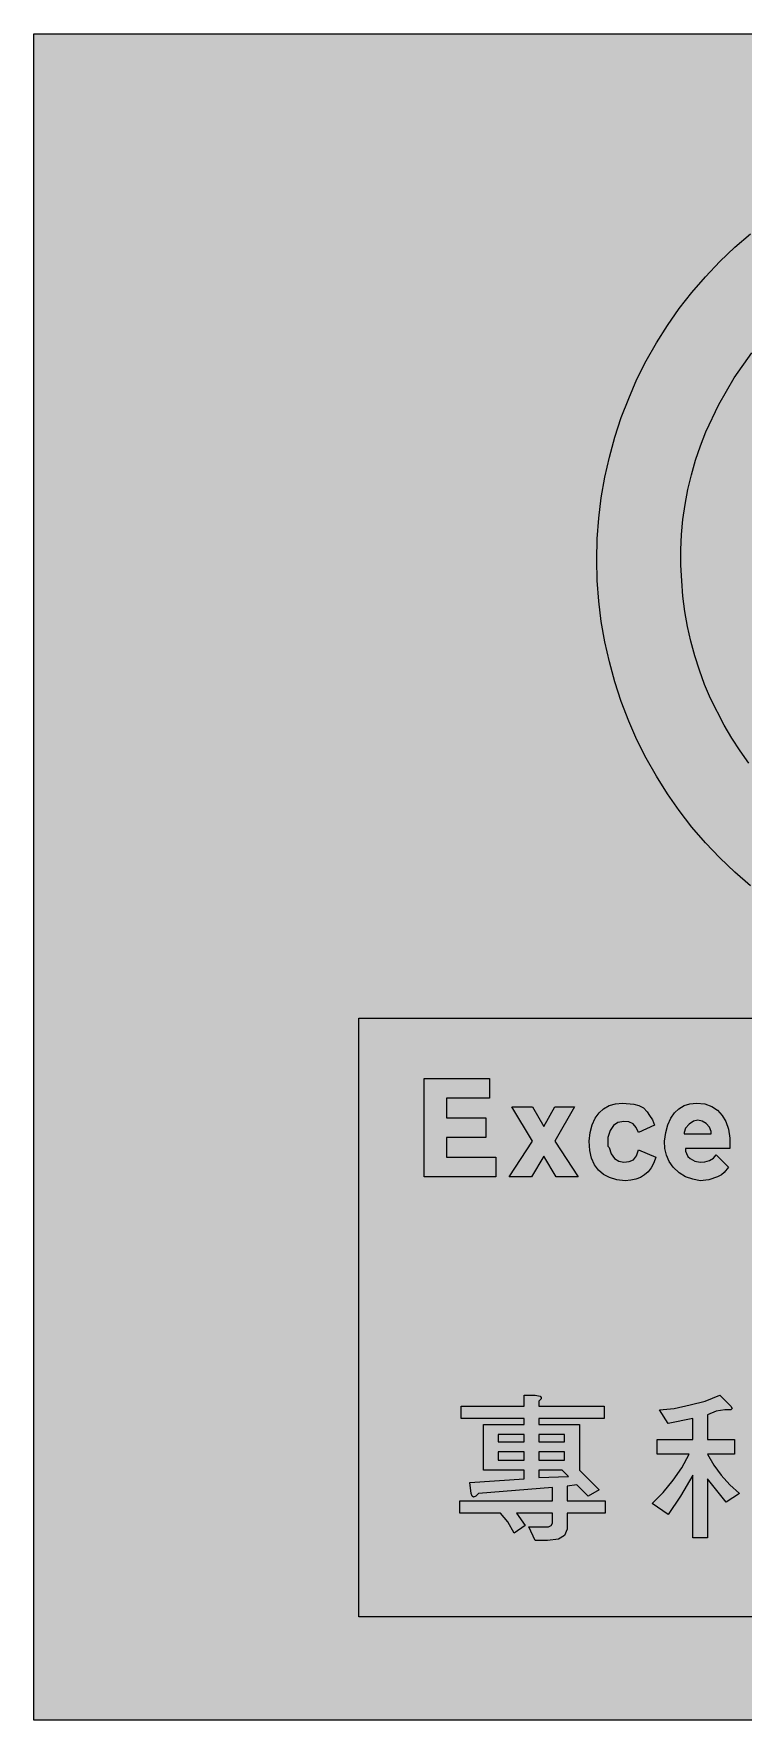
# Model space of a CAD drawing. Header units: metres. Extents: x 141 to 429, y 13 to 259.
# Drawn here: x 141.1 to 244.8, y 12.8 to 259.2 of the extents above; entities that cross this region are included whole.
import ezdxf

# ---------------------------------------------------------------- set-up
doc = ezdxf.new("R2010")
doc.units = ezdxf.units.M
for name, color, linetype, true_color in [('FILL_BLACK_000000', 7, 'Continuous', 0x000000), ('FILL_RED_FF0000', 7, 'Continuous', 0xff0000), ('FILL_WHITE_FFFFFF', 7, 'Continuous', 0xffffff), ('FILL_YELLOW_FFFF00', 7, 'Continuous', 0xffff00)]:
    doc.layers.add(name, color=color, linetype=linetype, true_color=true_color)

msp = doc.modelspace()

# ---------------------------------------------------------------- hatches: boundary and pattern name
at = {"layer": 'FILL_BLACK_000000', "true_color": 0x000000}
h = msp.add_hatch(color=7, dxfattribs=at)
h.dxf.hatch_style = 1
h.paths.add_polyline_path([(201.42, 95.04), (208.62, 95.04), (208.62, 92.16), (198.18, 92.16), (198.18, 106.56), (207.72, 106.56), (207.72, 103.68), (201.42, 103.68), (201.42, 100.8), (207.18, 100.8), (207.18, 97.92), (201.42, 97.92), (201.42, 95.04)])
h = msp.add_hatch(color=7, dxfattribs=at)
h.dxf.hatch_style = 1
h.paths.add_polyline_path([(220.14, 102.42), (217.26, 97.38), (220.68, 92.16), (217.44, 92.16), (215.64, 95.22), (213.84, 92.16), (210.6, 92.16), (214.02, 97.38), (210.96, 102.42), (214.02, 102.42), (215.64, 99.54), (217.26, 102.42), (220.14, 102.42)])
h = msp.add_hatch(color=7, dxfattribs=at)
h.dxf.hatch_style = 1
h.paths.add_polyline_path([(228.82, 102.8), (229.54, 102.58), (230.22, 102.24), (230.74, 101.7), (231.12, 101.16), (231.55, 100.51), (231.84, 99.72), (229.5, 98.64), (229.16, 99.37), (228.69, 99.92), (228.08, 100.23), (227.34, 100.26), (226.49, 100.12), (225.83, 99.7), (225.34, 98.97), (225, 97.92), (225, 97.38), (225, 96.66), (225.18, 96.48), (225.52, 95.53), (225.99, 94.86), (226.6, 94.45), (227.34, 94.32), (228.13, 94.43), (228.78, 94.68), (229.21, 95.26), (229.5, 96.12), (232.02, 95.04), (231.72, 94.22), (231.34, 93.52), (230.9, 92.93), (230.38, 92.45), (229.78, 92.09), (229.11, 91.83), (228.36, 91.67), (227.52, 91.62), (226.31, 91.76), (225.26, 92.06), (224.37, 92.52), (223.63, 93.15), (223.05, 93.94), (222.63, 94.91), (222.38, 96.05), (222.3, 97.38), (222.44, 98.65), (222.73, 99.77), (223.16, 100.73), (223.72, 101.52), (224.4, 102.14), (225.21, 102.59), (226.13, 102.87), (227.16, 102.96), (228.82, 102.8)])
h = msp.add_hatch(color=7, dxfattribs=at)
h.dxf.hatch_style = 1
h.paths.add_polyline_path([(236.36, 95.94), (236.52, 95.58), (236.72, 95.15), (237.06, 94.86), (237.71, 94.45), (238.5, 94.32), (239.19, 94.39), (239.87, 94.59), (240.45, 94.93), (240.84, 95.4), (242.64, 93.6), (242.03, 92.81), (241.6, 92.46), (241.02, 92.16), (239.76, 91.75), (238.5, 91.62), (237.43, 91.83), (236.38, 92.2), (235.41, 92.78), (234.54, 93.6), (233.96, 94.44), (233.57, 95.35), (233.35, 96.33), (233.28, 97.38), (233.47, 98.65), (233.78, 99.77), (234.21, 100.73), (234.74, 101.52), (235.39, 102.14), (236.14, 102.59), (237, 102.87), (237.96, 102.96), (239.18, 102.83), (240.19, 102.46), (241.02, 101.9), (241.74, 101.16), (242.24, 100.25), (242.62, 99.13), (242.83, 97.82), (242.82, 96.3), (236.34, 96.3), (236.36, 95.94)])
h.paths.add_polyline_path([(240.12, 98.82), (239.86, 99.45), (239.4, 99.97), (238.8, 100.31), (238.14, 100.44), (237.51, 100.3), (236.88, 99.9), (236.38, 99.27), (236.16, 98.64), (236.16, 98.46), (240.12, 98.46), (240.12, 98.82)], flags=16)
h = msp.add_hatch(color=7, dxfattribs=at)
h.dxf.hatch_style = 1
h.paths.add_polyline_path([(215.28, 59.94), (215.28, 59.76), (214.92, 59.4), (214.92, 58.68), (224.46, 58.68), (224.46, 56.88), (214.92, 56.88), (214.92, 55.98), (220.86, 55.98), (220.86, 49.32), (223.74, 46.44), (222.12, 45.54), (220.5, 47.16), (219.06, 46.98), (219.06, 44.82), (224.64, 44.82), (224.64, 43.02), (219.06, 43.02), (219.06, 40.68), (218.7, 39.78), (217.8, 39.24), (216.18, 39.06), (214.38, 39.06), (213.48, 41.04), (216.36, 41.04), (216.72, 41.22), (216.9, 41.58), (216.9, 43.02), (211.68, 43.02), (212.94, 41.22), (211.32, 40.14), (210.42, 41.76), (209.34, 43.02), (203.4, 43.02), (203.4, 44.82), (216.9, 44.82), (216.9, 46.8), (206.1, 45.9), (205.74, 45.54), (205.38, 45.36), (205.2, 45.54), (205.02, 45.9), (204.84, 47.52), (212.76, 48.06), (212.76, 49.32), (206.82, 49.32), (206.82, 55.98), (212.76, 55.98), (212.76, 56.88), (203.58, 56.88), (203.58, 58.68), (212.76, 58.68), (212.76, 60.3), (214.38, 60.3), (215.1, 60.12), (215.28, 59.94)])
h.paths.add_polyline_path([(218.34, 49.32), (214.92, 49.32), (214.92, 48.24), (219.24, 48.42), (218.34, 49.32)], flags=16)
h.paths.add_polyline_path([(218.7, 53.46), (218.7, 54.54), (214.92, 54.54), (214.92, 53.46), (218.7, 53.46)], flags=16)
h.paths.add_polyline_path([(214.92, 50.76), (218.7, 50.76), (218.7, 52.02), (214.92, 52.02), (214.92, 50.76)], flags=16)
h.paths.add_polyline_path([(208.98, 54.54), (208.98, 53.46), (212.76, 53.46), (212.76, 54.54), (208.98, 54.54)], flags=16)
h.paths.add_polyline_path([(212.76, 52.02), (208.98, 52.02), (208.98, 50.76), (212.76, 50.76), (212.76, 52.02)], flags=16)
h = msp.add_hatch(color=7, dxfattribs=at)
h.dxf.hatch_style = 1
h.paths.add_polyline_path([(234.72, 58.32), (237.06, 58.86), (239.22, 59.4), (241.38, 60.3), (243, 58.68), (243.18, 58.32), (243, 58.14), (242.1, 58.14), (240.84, 57.96), (239.58, 57.42), (239.58, 53.82), (243.54, 53.82), (243.54, 51.66), (239.58, 51.66), (240.48, 50.04), (241.56, 48.6), (242.82, 47.16), (244.26, 45.9), (242.28, 44.64), (239.58, 48.06), (239.58, 39.42), (237.42, 39.42), (237.42, 48.6), (235.62, 45.54), (233.82, 42.84), (231.48, 44.46), (233.1, 46.08), (234.54, 47.88), (235.8, 49.68), (236.88, 51.66), (232.2, 51.66), (232.2, 53.82), (237.42, 53.82), (237.42, 56.88), (233.82, 56.16), (232.56, 58.14), (234.72, 58.32)])
at = {"layer": 'FILL_RED_FF0000', "true_color": 0xff0000}
h = msp.add_hatch(color=7, dxfattribs=at)
h.dxf.hatch_style = 1
h.paths.add_polyline_path([(346.42, 179.31), (346.2, 176.3), (345.83, 173.31), (345.31, 170.35), (344.65, 167.41), (343.84, 164.49), (342.9, 161.61), (341.82, 158.76), (340.61, 156.02), (339.26, 153.33), (337.78, 150.71), (336.17, 148.16), (334.44, 145.69), (332.58, 143.29), (330.6, 140.99), (328.5, 138.78), (326.3, 136.68), (324.01, 134.7), (321.64, 132.84), (319.18, 131.11), (316.65, 129.5), (314.02, 128.02), (311.31, 126.67), (308.52, 125.46), (305.67, 124.38), (302.79, 123.44), (299.87, 122.63), (296.93, 121.97), (293.97, 121.45), (290.98, 121.08), (287.97, 120.86), (284.94, 120.78), (281.91, 120.86), (278.9, 121.08), (275.91, 121.45), (272.95, 121.97), (270.01, 122.63), (267.09, 123.44), (264.21, 124.38), (261.36, 125.46), (258.57, 126.67), (255.86, 128.02), (253.23, 129.5), (250.7, 131.11), (248.24, 132.84), (245.87, 134.7), (243.58, 136.68), (241.38, 138.78), (239.28, 140.99), (237.3, 143.29), (235.44, 145.69), (233.71, 148.16), (232.1, 150.71), (230.62, 153.33), (229.27, 156.02), (228.06, 158.76), (226.98, 161.61), (226.04, 164.49), (225.23, 167.41), (224.57, 170.35), (224.05, 173.31), (223.68, 176.3), (223.46, 179.31), (223.38, 182.34), (223.46, 185.38), (223.68, 188.4), (224.05, 191.41), (224.57, 194.4), (225.23, 197.35), (226.04, 200.26), (226.98, 203.12), (228.06, 205.92), (229.27, 208.71), (230.62, 211.42), (232.1, 214.05), (233.71, 216.58), (235.44, 219.04), (237.3, 221.41), (239.28, 223.7), (241.38, 225.9), (243.58, 228), (245.87, 229.98), (248.24, 231.84), (250.7, 233.57), (253.23, 235.18), (255.86, 236.66), (258.57, 238.01), (261.36, 239.22), (264.21, 240.35), (267.09, 241.32), (270.01, 242.12), (272.95, 242.77), (275.91, 243.27), (278.9, 243.62), (281.91, 243.83), (284.94, 243.9), (287.97, 243.83), (290.98, 243.62), (293.97, 243.27), (296.93, 242.77), (299.87, 242.12), (302.79, 241.32), (305.67, 240.35), (308.52, 239.22), (311.31, 238.01), (314.02, 236.66), (316.65, 235.18), (319.19, 233.57), (321.64, 231.84), (324.01, 229.98), (326.3, 228), (328.5, 225.9), (330.6, 223.7), (332.58, 221.41), (334.44, 219.04), (336.17, 216.58), (337.78, 214.05), (339.26, 211.42), (340.61, 208.71), (341.82, 205.92), (342.9, 203.12), (343.84, 200.26), (344.65, 197.35), (345.31, 194.4), (345.83, 191.41), (346.2, 188.4), (346.42, 185.38), (346.5, 182.34), (346.42, 179.31)])
at = {"layer": 'FILL_WHITE_FFFFFF', "true_color": 0xffffff}
h = msp.add_hatch(color=7, dxfattribs=at)
h.dxf.hatch_style = 1
h.paths.add_polyline_path([(315.18, 143.46), (311.8, 141.05), (308.16, 138.78), (304.24, 137), (300.06, 135.36), (297.88, 134.74), (295.68, 134.21), (293.44, 133.79), (291.17, 133.47), (288.88, 133.25), (286.57, 133.13), (284.23, 133.12), (281.88, 133.2), (279.53, 133.39), (277.22, 133.7), (274.94, 134.12), (272.7, 134.64), (270.49, 135.26), (268.31, 135.98), (264.06, 137.7), (260.14, 139.72), (256.5, 142.02), (253.12, 144.74), (250.02, 147.6), (248.47, 149.22), (247.01, 150.9), (245.63, 152.63), (244.33, 154.42), (243.12, 156.27), (241.99, 158.16), (240.01, 162.09), (239.15, 164.12), (238.39, 166.19), (237.71, 168.29), (237.14, 170.43), (236.65, 172.6), (236.27, 174.8), (235.99, 177.03), (235.8, 179.28), (235.69, 181.54), (235.68, 183.78), (235.78, 186.01), (235.99, 188.23), (236.29, 190.43), (236.7, 192.6), (237.22, 194.75), (237.82, 196.87), (238.53, 198.97), (239.33, 201.03), (241.22, 205.05), (243.46, 208.9), (246.06, 212.58), (315.18, 143.46)])
h = msp.add_hatch(color=7, dxfattribs=at)
h.dxf.hatch_style = 1
h.paths.add_polyline_path([(381.24, 115.38), (381.24, 27.9), (188.64, 27.9), (188.64, 115.38), (381.24, 115.38)])
at = {"layer": 'FILL_YELLOW_FFFF00', "true_color": 0xffff00}
h = msp.add_hatch(color=7, dxfattribs=at)
h.dxf.hatch_style = 1
h.paths.add_polyline_path([(428.76, 259.2), (428.76, 12.78), (141.12, 12.78), (141.12, 259.2), (428.76, 259.2)])

# ---------------------------------------------------------------- linework, layer by layer
at = {"layer": 'FILL_BLACK_000000', "lineweight": 0, "true_color": 0x000000}
for points in [[(201.42, 95.04), (208.62, 95.04), (208.62, 92.16), (198.18, 92.16), (198.18, 106.56), (207.72, 106.56), (207.72, 103.68), (201.42, 103.68), (201.42, 100.8), (207.18, 100.8), (207.18, 97.92), (201.42, 97.92)], [(220.14, 102.42), (217.26, 97.38), (220.68, 92.16), (217.44, 92.16), (215.64, 95.22), (213.84, 92.16), (210.6, 92.16), (214.02, 97.38), (210.96, 102.42), (214.02, 102.42), (215.64, 99.54), (217.26, 102.42)], [(228.82, 102.8), (229.54, 102.58), (230.22, 102.24), (230.74, 101.7), (231.12, 101.16), (231.55, 100.51), (231.84, 99.72), (229.5, 98.64), (229.16, 99.37), (228.69, 99.92), (228.08, 100.23), (227.34, 100.26), (226.49, 100.12), (225.83, 99.7), (225.34, 98.97), (225, 97.92), (225, 97.38), (225, 96.66), (225.18, 96.48), (225.52, 95.53), (225.99, 94.86), (226.6, 94.45), (227.34, 94.32), (228.13, 94.43), (228.78, 94.68), (229.21, 95.26), (229.5, 96.12), (232.02, 95.04), (231.72, 94.22), (231.34, 93.52), (230.9, 92.93), (230.38, 92.45), (229.78, 92.09), (229.11, 91.83), (228.36, 91.67), (227.52, 91.62), (226.31, 91.76), (225.26, 92.06), (224.37, 92.52), (223.63, 93.15), (223.05, 93.94), (222.63, 94.91), (222.38, 96.05), (222.3, 97.38), (222.44, 98.65), (222.73, 99.77), (223.16, 100.73), (223.72, 101.52), (224.4, 102.14), (225.21, 102.59), (226.13, 102.87), (227.16, 102.96)], [(236.36, 95.94), (236.52, 95.58), (236.72, 95.15), (237.06, 94.86), (237.71, 94.45), (238.5, 94.32), (239.19, 94.39), (239.87, 94.59), (240.45, 94.93), (240.84, 95.4), (242.64, 93.6), (242.03, 92.81), (241.6, 92.46), (241.02, 92.16), (239.76, 91.75), (238.5, 91.62), (237.43, 91.83), (236.38, 92.2), (235.41, 92.78), (234.54, 93.6), (233.96, 94.44), (233.57, 95.35), (233.35, 96.33), (233.28, 97.38), (233.47, 98.65), (233.78, 99.77), (234.21, 100.73), (234.74, 101.52), (235.39, 102.14), (236.14, 102.59), (237, 102.87), (237.96, 102.96), (239.18, 102.83), (240.19, 102.46), (241.02, 101.9), (241.74, 101.16), (242.24, 100.25), (242.62, 99.13), (242.83, 97.82), (242.82, 96.3), (236.34, 96.3)], [(240.12, 98.82), (239.86, 99.45), (239.4, 99.97), (238.8, 100.31), (238.14, 100.44), (237.51, 100.3), (236.88, 99.9), (236.38, 99.27), (236.16, 98.64), (236.16, 98.46), (240.12, 98.46)], [(215.28, 59.94), (215.28, 59.76), (214.92, 59.4), (214.92, 58.68), (224.46, 58.68), (224.46, 56.88), (214.92, 56.88), (214.92, 55.98), (220.86, 55.98), (220.86, 49.32), (223.74, 46.44), (222.12, 45.54), (220.5, 47.16), (219.06, 46.98), (219.06, 44.82), (224.64, 44.82), (224.64, 43.02), (219.06, 43.02), (219.06, 40.68), (218.7, 39.78), (217.8, 39.24), (216.18, 39.06), (214.38, 39.06), (213.48, 41.04), (216.36, 41.04), (216.72, 41.22), (216.9, 41.58), (216.9, 43.02), (211.68, 43.02), (212.94, 41.22), (211.32, 40.14), (210.42, 41.76), (209.34, 43.02), (203.4, 43.02), (203.4, 44.82), (216.9, 44.82), (216.9, 46.8), (206.1, 45.9), (205.74, 45.54), (205.38, 45.36), (205.2, 45.54), (205.02, 45.9), (204.84, 47.52), (212.76, 48.06), (212.76, 49.32), (206.82, 49.32), (206.82, 55.98), (212.76, 55.98), (212.76, 56.88), (203.58, 56.88), (203.58, 58.68), (212.76, 58.68), (212.76, 60.3), (214.38, 60.3), (215.1, 60.12)], [(234.72, 58.32), (237.06, 58.86), (239.22, 59.4), (241.38, 60.3), (243, 58.68), (243.18, 58.32), (243, 58.14), (242.1, 58.14), (240.84, 57.96), (239.58, 57.42), (239.58, 53.82), (243.54, 53.82), (243.54, 51.66), (239.58, 51.66), (240.48, 50.04), (241.56, 48.6), (242.82, 47.16), (244.26, 45.9), (242.28, 44.64), (239.58, 48.06), (239.58, 39.42), (237.42, 39.42), (237.42, 48.6), (235.62, 45.54), (233.82, 42.84), (231.48, 44.46), (233.1, 46.08), (234.54, 47.88), (235.8, 49.68), (236.88, 51.66), (232.2, 51.66), (232.2, 53.82), (237.42, 53.82), (237.42, 56.88), (233.82, 56.16), (232.56, 58.14)], [(208.98, 54.54), (208.98, 53.46), (212.76, 53.46), (212.76, 54.54)], [(218.7, 53.46), (218.7, 54.54), (214.92, 54.54), (214.92, 53.46)], [(212.76, 52.02), (208.98, 52.02), (208.98, 50.76), (212.76, 50.76)], [(214.92, 50.76), (218.7, 50.76), (218.7, 52.02), (214.92, 52.02)], [(218.34, 49.32), (214.92, 49.32), (214.92, 48.24), (219.24, 48.42)]]:
    msp.add_lwpolyline(points, close=True, dxfattribs=at)
at = {"layer": 'FILL_RED_FF0000', "lineweight": 0, "true_color": 0xff0000}
msp.add_lwpolyline([(245.87, 134.7), (243.58, 136.68), (241.38, 138.78), (239.28, 140.99), (237.3, 143.29), (235.44, 145.69), (233.71, 148.16), (232.1, 150.71), (230.62, 153.33), (229.27, 156.02), (228.06, 158.76), (226.98, 161.61), (226.04, 164.49), (225.23, 167.41), (224.57, 170.35), (224.05, 173.31), (223.68, 176.3), (223.46, 179.31), (223.38, 182.34), (223.46, 185.38), (223.68, 188.4), (224.05, 191.41), (224.57, 194.4), (225.23, 197.35), (226.04, 200.26), (226.98, 203.12), (228.06, 205.92), (229.27, 208.71), (230.62, 211.42), (232.1, 214.05), (233.71, 216.58), (235.44, 219.04), (237.3, 221.41), (239.28, 223.7), (241.38, 225.9), (243.58, 228), (245.87, 229.98)], dxfattribs=at)
at = {"layer": 'FILL_WHITE_FFFFFF', "lineweight": 0, "true_color": 0xffffff}
msp.add_lwpolyline([(245.63, 152.63), (244.33, 154.42), (243.12, 156.27), (241.99, 158.16), (240.01, 162.09), (239.15, 164.12), (238.39, 166.19), (237.71, 168.29), (237.14, 170.43), (236.65, 172.6), (236.27, 174.8), (235.99, 177.03), (235.8, 179.28), (235.69, 181.54), (235.68, 183.78), (235.78, 186.01), (235.99, 188.23), (236.29, 190.43), (236.7, 192.6), (237.22, 194.75), (237.82, 196.87), (238.53, 198.97), (239.33, 201.03), (241.22, 205.05), (243.46, 208.9), (246.06, 212.58)], dxfattribs=at)
at = {"layer": 'FILL_WHITE_FFFFFF', "lineweight": 0, "true_color": 0xffff00}
msp.add_lwpolyline([(381.24, 115.38), (381.24, 27.9), (188.64, 27.9), (188.64, 115.38)], close=True, dxfattribs=at)
at = {"layer": 'FILL_YELLOW_FFFF00', "lineweight": 0, "true_color": 0xffff00}
msp.add_lwpolyline([(428.76, 259.2), (428.76, 12.78), (141.12, 12.78), (141.12, 259.2)], close=True, dxfattribs=at)

doc.saveas('drawing.dxf')
